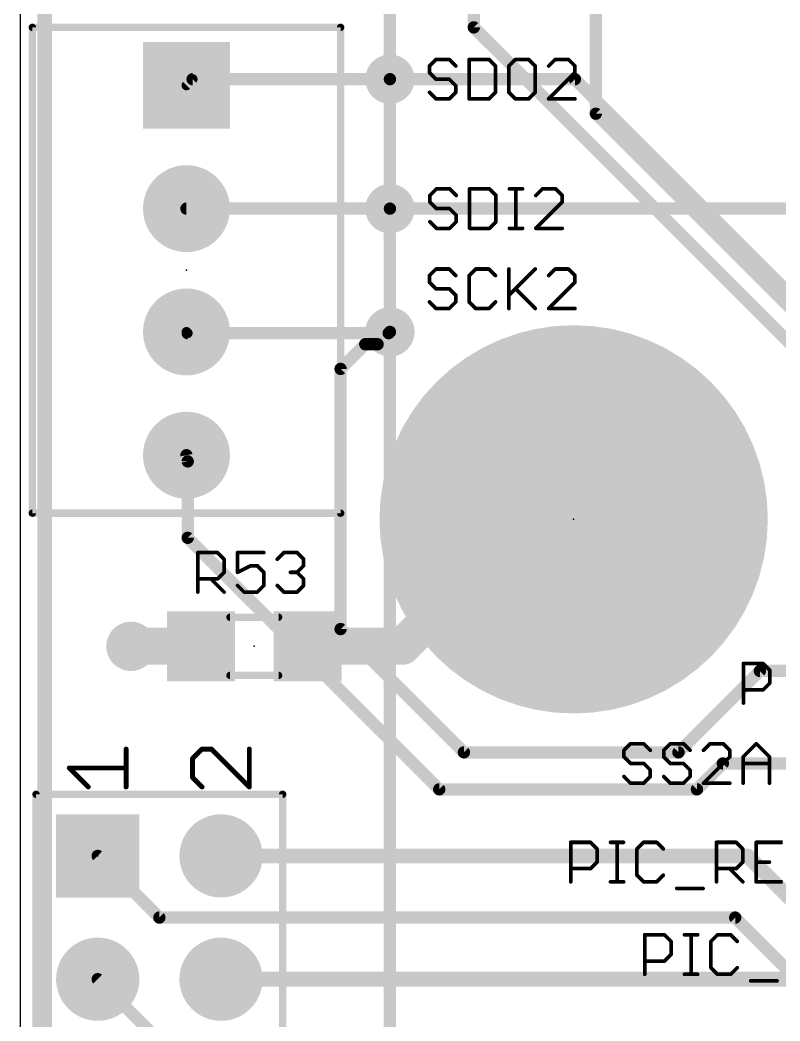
# Model space of a CAD drawing. Extents: x -18 to 144, y -21 to 125.
# Drawn here: x 0 to 15.65, y 71.53 to 92.15 of the extents above; entities that cross this region are included whole.
import ezdxf

# ---------------------------------------------------------------- set-up
doc = ezdxf.new("R2010")
doc.units = 0
for name, color, linetype in [('1', 251, 'CONTINUOUS'), ('15', 251, 'CONTINUOUS'), ('16', 175, 'CONTINUOUS'), ('17', 1, 'CONTINUOUS'), ('18', 82, 'CONTINUOUS'), ('2', 82, 'CONTINUOUS'), ('20', 7, 'CONTINUOUS'), ('21', 253, 'CONTINUOUS'), ('23', 7, 'CONTINUOUS'), ('25', 253, 'CONTINUOUS')]:
    doc.layers.add(name, color=color, linetype=linetype)

# ---------------------------------------------------------------- blocks, each defined once
blk = doc.blocks.new('SQUAREP')
blk.add_solid([(-0.5, -0.5), (0.5, -0.5), (-0.5, 0.5), (0.5, 0.5)])
blk = doc.blocks.new('ROUNDP')
at = {"const_width": 0.5}
blk.add_lwpolyline([(0, -0.25, 1), (0, 0.25, 1), (0, -0.25)], format="xyb", dxfattribs=at)
blk = doc.blocks.new('RECT')
blk.add_solid([(-0.5, -0.5), (0.5, -0.5), (-0.5, 0.5), (0.5, 0.5)])
blk = doc.blocks.new('ROUNDV')
at = {"const_width": 0.5}
blk.add_lwpolyline([(0, -0.25, 1), (0, 0.25, 1), (0, -0.25)], format="xyb", dxfattribs=at)

msp = doc.modelspace()

# ---------------------------------------------------------------- linework, layer by layer
at = {"layer": '1'}
for points, const_width in [([(9.3472, 91.9988), (9.3472, 95.758)], 0.254), ([(11.8618, 90.2208), (11.8618, 95.758)], 0.254), ([(9.3472, 91.9988), (17.28, 84.066)], 0.254), ([(17.5166, 84.566), (11.8618, 90.2208)], 0.254), ([(9.5504, 80.01), (11.4046, 81.8642)], 0.762), ([(7.874, 79.248), (8.636, 80.01)], 0.762), ([(8.636, 80.01), (9.5504, 80.01)], 0.762), ([(3.726, 79.248), (2.286, 79.248)], 0.762), ([(5.926, 79.248), (7.874, 79.248)], 0.762), ([(14.986, 74.93), (4.1402, 74.93)], 0.3048), ([(18.542, 71.374), (14.986, 74.93)], 0.3048), ([(16.51, 72.39), (4.1402, 72.39)], 0.3048)]:
    msp.add_lwpolyline(points, dxfattribs=dict(at, const_width=const_width))
for points, const_width in [([(9.3921, 92.0437, 1), (9.3023, 91.9539)], 0.127), ([(9.2837, 91.9988, 1), (9.4107, 91.9988)], 0.127), ([(11.9067, 90.2657, 1), (11.8169, 90.1759)], 0.127), ([(11.7983, 90.2208, 1), (11.9253, 90.2208)], 0.127), ([(11.5393, 81.7295, 1), (11.2699, 81.9989)], 0.381), ([(8.636, 80.2005, 1), (8.636, 79.8195)], 0.381), ([(8.7707, 79.8753, 1), (8.5013, 80.1447)], 0.381), ([(9.4157, 80.1447, 1), (9.6851, 79.8753)], 0.381), ([(9.5504, 79.8195, 1), (9.5504, 80.2005)], 0.381), ([(2.286, 79.4385, 1), (2.286, 79.0575)], 0.381), ([(3.726, 79.0575, 1), (3.726, 79.4385)], 0.381), ([(5.926, 79.4385, 1), (5.926, 79.0575)], 0.381), ([(7.874, 79.0575, 1), (7.874, 79.4385)], 0.381), ([(7.7393, 79.3827, 1), (8.0087, 79.1133)], 0.381), ([(4.1402, 75.0062, 1), (4.1402, 74.8538)], 0.1524), ([(15.0399, 74.9839, 1), (14.9321, 74.8761)], 0.1524), ([(14.986, 74.8538, 1), (14.986, 75.0062)], 0.1524), ([(4.1402, 72.4662, 1), (4.1402, 72.3138)], 0.1524)]:
    msp.add_lwpolyline(points, format="xyb", dxfattribs=dict(at, const_width=const_width))
at = {"layer": '15', "const_width": 0.254}
for points in [[(7.62, 94.488), (7.62, 17.272)], [(18.415, 88.265), (7.62, 88.265)]]:
    msp.add_lwpolyline(points, dxfattribs=at)
at = {"layer": '15', "const_width": 0.127}
msp.add_lwpolyline([(7.62, 88.3285, 1), (7.62, 88.2015)], format="xyb", dxfattribs=at)
at = {"layer": '16'}
for points, const_width in [([(3.556, 90.932), (3.429, 90.805)], 0.2032), ([(3.556, 90.932), (7.62, 90.932)], 0.254), ([(11.43, 90.932), (7.62, 90.932)], 0.254), ([(22.606, 79.756), (11.43, 90.932)], 0.254), ([(7.62, 88.265), (3.429, 88.265)], 0.254), ([(7.5946, 85.6996), (3.4544, 85.6996)], 0.254), ([(3.4544, 85.6996), (3.429, 85.725)], 0.2032), ([(7.366, 85.471), (7.62, 85.725)], 0.254), ([(7.5946, 85.6996), (7.62, 85.725)], 0.254), ([(6.604, 84.963), (7.112, 85.471)], 0.254), ([(7.112, 85.471), (7.366, 85.471)], 0.254), ([(6.604, 79.6036), (6.604, 84.963)], 0.254), ([(3.4544, 83.058), (3.429, 83.185)], 0.254), ([(3.4544, 83.058), (3.4544, 81.4832)], 0.254), ([(8.636, 76.3016), (3.4544, 81.4832)], 0.254), ([(9.144, 77.0636), (6.604, 79.6036)], 0.254), ([(13.5636, 77.0636), (15.24, 78.74)], 0.254), ([(15.24, 78.74), (19.05, 78.74)], 0.254), ([(9.144, 77.0636), (13.5636, 77.0636)], 0.254), ([(13.9446, 76.3016), (14.478, 76.835)], 0.254), ([(14.478, 76.835), (17.78, 76.835)], 0.254), ([(8.636, 76.3016), (13.9446, 76.3016)], 0.254), ([(2.8702, 73.66), (1.6002, 74.93)], 0.254), ([(2.8702, 73.66), (14.732, 73.66)], 0.254), ([(14.732, 73.66), (18.542, 69.85)], 0.254), ([(2.8702, 71.12), (1.6002, 72.39)], 0.254)]:
    msp.add_lwpolyline(points, dxfattribs=dict(at, const_width=const_width))
for points, const_width in [([(3.556, 90.9955, 1), (3.556, 90.8685)], 0.127), ([(3.5919, 90.8961, 1), (3.5201, 90.9679)], 0.1016), ([(7.62, 90.9955, 1), (7.62, 90.8685)], 0.127), ([(7.62, 90.8685, 1), (7.62, 90.9955)], 0.127), ([(11.4749, 90.9769, 1), (11.3851, 90.8871)], 0.127), ([(11.43, 90.8685, 1), (11.43, 90.9955)], 0.127), ([(3.3931, 90.8409, 1), (3.4649, 90.7691)], 0.1016), ([(3.429, 88.3285, 1), (3.429, 88.2015)], 0.127), ([(7.62, 88.2015, 1), (7.62, 88.3285)], 0.127), ([(3.4544, 85.7631, 1), (3.4544, 85.6361)], 0.127), ([(3.4649, 85.7609, 1), (3.3931, 85.6891)], 0.1016), ([(3.4185, 85.6637, 1), (3.4903, 85.7355)], 0.1016), ([(7.5497, 85.7445, 1), (7.6395, 85.6547)], 0.127), ([(7.6649, 85.6801, 1), (7.5751, 85.7699)], 0.127), ([(7.6649, 85.6801, 1), (7.5751, 85.7699)], 0.127), ([(7.5946, 85.6361, 1), (7.5946, 85.7631)], 0.127), ([(7.112, 85.5345, 1), (7.112, 85.4075)], 0.127), ([(7.1569, 85.4261, 1), (7.0671, 85.5159)], 0.127), ([(7.3211, 85.5159, 1), (7.4109, 85.4261)], 0.127), ([(7.366, 85.4075, 1), (7.366, 85.5345)], 0.127), ([(6.6675, 84.963, 1), (6.5405, 84.963)], 0.127), ([(6.5591, 85.0079, 1), (6.6489, 84.9181)], 0.127), ([(3.4913, 83.1975, 1), (3.3667, 83.1725)], 0.127), ([(3.5179, 83.058, 1), (3.3909, 83.058)], 0.127), ([(3.3921, 83.0455, 1), (3.5167, 83.0705)], 0.127), ([(3.4993, 81.5281, 1), (3.4095, 81.4383)], 0.127), ([(3.3909, 81.4832, 1), (3.5179, 81.4832)], 0.127), ([(6.6489, 79.6485, 1), (6.5591, 79.5587)], 0.127), ([(6.5405, 79.6036, 1), (6.6675, 79.6036)], 0.127), ([(15.24, 78.8035, 1), (15.24, 78.6765)], 0.127), ([(15.2849, 78.6951, 1), (15.1951, 78.7849)], 0.127), ([(9.144, 77.1271, 1), (9.144, 77.0001)], 0.127), ([(9.0991, 77.0187, 1), (9.1889, 77.1085)], 0.127), ([(13.5187, 77.1085, 1), (13.6085, 77.0187)], 0.127), ([(13.5636, 77.0001, 1), (13.5636, 77.1271)], 0.127), ([(14.478, 76.8985, 1), (14.478, 76.7715)], 0.127), ([(14.5229, 76.7901, 1), (14.4331, 76.8799)], 0.127), ([(8.636, 76.3651, 1), (8.636, 76.2381)], 0.127), ([(8.5911, 76.2567, 1), (8.6809, 76.3465)], 0.127), ([(13.8997, 76.3465, 1), (13.9895, 76.2567)], 0.127), ([(13.9446, 76.2381, 1), (13.9446, 76.3651)], 0.127), ([(1.6451, 74.9749, 1), (1.5553, 74.8851)], 0.127), ([(2.8702, 73.7235, 1), (2.8702, 73.5965)], 0.127), ([(2.8253, 73.6151, 1), (2.9151, 73.7049)], 0.127), ([(14.7769, 73.7049, 1), (14.6871, 73.6151)], 0.127), ([(14.732, 73.5965, 1), (14.732, 73.7235)], 0.127), ([(1.6451, 72.4349, 1), (1.5553, 72.3451)], 0.127)]:
    msp.add_lwpolyline(points, format="xyb", dxfattribs=dict(at, const_width=const_width))
at = {"layer": '2', "const_width": 0.3048}
msp.add_lwpolyline([(0.508, 0.508), (0.508, 104.902)], dxfattribs=at)
at = {"layer": '20'}
msp.add_line((0, 105.41), (0, 0), dxfattribs=at)
at = {"layer": '21'}
for points, const_width in [([(0.254, 91.9988), (0.254, 81.9912)], 0.1524), ([(6.604, 91.9988), (0.254, 91.9988)], 0.1524), ([(6.604, 81.9912), (6.604, 91.9988)], 0.1524), ([(0.254, 81.9912), (6.604, 81.9912)], 0.1524), ([(5.326, 79.848), (4.326, 79.848)], 0.1524), ([(14.9009, 78.0796), (14.9009, 78.8931)], 0.0762), ([(14.9009, 78.8931), (15.3077, 78.8931)], 0.0762), ([(15.3077, 78.8931), (15.4432, 78.7575)], 0.0762), ([(15.4432, 78.7575), (15.4432, 78.4863)], 0.0762), ([(4.326, 78.648), (5.326, 78.648)], 0.1524), ([(15.3077, 78.3508), (14.9009, 78.3508)], 0.0762), ([(15.4432, 78.4863), (15.3077, 78.3508)], 0.0762), ([(2.1844, 76.3514), (2.1844, 77.131)], 0.1016), ([(3.7499, 77.131), (3.555, 76.9361)], 0.1016), ([(3.9448, 77.131), (3.7499, 77.131)], 0.1016), ([(4.7244, 76.3514), (3.9448, 77.131)], 0.1016), ([(4.7244, 77.131), (4.7244, 76.3514)], 0.1016), ([(3.555, 76.9361), (3.555, 76.5463)], 0.1016), ([(1.4048, 76.3514), (1.015, 76.7412)], 0.1016), ([(1.015, 76.7412), (2.1844, 76.7412)], 0.1016), ([(3.555, 76.5463), (3.7499, 76.3514)], 0.1016), ([(5.4102, 76.2), (0.3302, 76.2)], 0.1524), ([(0.3302, 76.2), (0.3302, 60.96)], 0.1524), ([(5.4102, 60.96), (5.4102, 76.2)], 0.1524), ([(11.3449, 74.3966), (11.3449, 75.2101)], 0.0762), ([(11.3449, 75.2101), (11.7516, 75.2101)], 0.0762), ([(11.7516, 75.2101), (11.8872, 75.0745)], 0.0762), ([(11.8872, 75.0745), (11.8872, 74.8033)], 0.0762), ([(12.1635, 75.2101), (12.4346, 75.2101)], 0.0762), ([(12.2991, 74.3966), (12.2991, 75.2101)], 0.0762), ([(12.8448, 75.2101), (12.7092, 75.0745)], 0.0762), ([(12.7092, 75.0745), (12.7092, 74.5322)], 0.0762), ([(13.1159, 75.2101), (12.8448, 75.2101)], 0.0762), ([(13.2515, 75.0745), (13.1159, 75.2101)], 0.0762), ([(14.3464, 74.3966), (14.3464, 75.2101)], 0.0762), ([(14.3464, 75.2101), (14.7531, 75.2101)], 0.0762), ([(14.7531, 75.2101), (14.8887, 75.0745)], 0.0762), ([(14.8887, 75.0745), (14.8887, 74.8033)], 0.0762), ([(15.7073, 75.2101), (15.1649, 75.2101)], 0.0762), ([(15.1649, 75.2101), (15.1649, 74.3966)], 0.0762), ([(11.7516, 74.6678), (11.3449, 74.6678)], 0.0762), ([(11.8872, 74.8033), (11.7516, 74.6678)], 0.0762), ([(14.7531, 74.6678), (14.3464, 74.6678)], 0.0762), ([(14.6175, 74.6678), (14.8887, 74.3966)], 0.0762), ([(14.8887, 74.8033), (14.7531, 74.6678)], 0.0762), ([(15.1649, 74.8033), (15.4361, 74.8033)], 0.0762), ([(12.7092, 74.5322), (12.8448, 74.3966)], 0.0762), ([(13.1159, 74.3966), (13.2515, 74.5322)], 0.0762), ([(12.1635, 74.3966), (12.4346, 74.3966)], 0.0762), ([(12.8448, 74.3966), (13.1159, 74.3966)], 0.0762), ([(13.5278, 74.261), (14.0701, 74.261)], 0.0762), ([(15.1649, 74.3966), (15.7073, 74.3966)], 0.0762), ([(12.8689, 72.4916), (12.8689, 73.3051)], 0.0762), ([(12.8689, 73.3051), (13.2757, 73.3051)], 0.0762), ([(13.2757, 73.3051), (13.4112, 73.1695)], 0.0762), ([(13.4112, 73.1695), (13.4112, 72.8983)], 0.0762), ([(13.6875, 73.3051), (13.9586, 73.3051)], 0.0762), ([(13.8231, 72.4916), (13.8231, 73.3051)], 0.0762), ([(14.3688, 73.3051), (14.2332, 73.1695)], 0.0762), ([(14.2332, 73.1695), (14.2332, 72.6272)], 0.0762), ([(14.6399, 73.3051), (14.3688, 73.3051)], 0.0762), ([(14.7755, 73.1695), (14.6399, 73.3051)], 0.0762), ([(13.2757, 72.7628), (12.8689, 72.7628)], 0.0762), ([(13.4112, 72.8983), (13.2757, 72.7628)], 0.0762), ([(14.2332, 72.6272), (14.3688, 72.4916)], 0.0762), ([(14.6399, 72.4916), (14.7755, 72.6272)], 0.0762), ([(13.6875, 72.4916), (13.9586, 72.4916)], 0.0762), ([(14.3688, 72.4916), (14.6399, 72.4916)], 0.0762), ([(15.0518, 72.356), (15.5941, 72.356)], 0.0762)]:
    msp.add_lwpolyline(points, dxfattribs=dict(at, const_width=const_width))
for points, const_width in [([(0.2921, 91.9988, 1), (0.2159, 91.9988)], 0.0762), ([(0.254, 92.0369, 1), (0.254, 91.9607)], 0.0762), ([(6.6421, 91.9988, 1), (6.5659, 91.9988)], 0.0762), ([(6.604, 91.9607, 1), (6.604, 92.0369)], 0.0762), ([(0.254, 82.0293, 1), (0.254, 81.9531)], 0.0762), ([(0.2159, 81.9912, 1), (0.2921, 81.9912)], 0.0762), ([(6.5659, 81.9912, 1), (6.6421, 81.9912)], 0.0762), ([(6.604, 81.9531, 1), (6.604, 82.0293)], 0.0762), ([(4.326, 79.8861, 1), (4.326, 79.8099)], 0.0762), ([(5.326, 79.8099, 1), (5.326, 79.8861)], 0.0762), ([(14.92, 78.8931, 1), (14.8819, 78.8931)], 0.0381), ([(14.9009, 78.9121, 1), (14.9009, 78.874)], 0.0381), ([(15.3211, 78.9066, 1), (15.2942, 78.8796)], 0.0381), ([(15.3077, 78.874, 1), (15.3077, 78.9121)], 0.0381), ([(15.4623, 78.7575, 1), (15.4242, 78.7575)], 0.0381), ([(15.4298, 78.744, 1), (15.4567, 78.771)], 0.0381), ([(4.326, 78.6861, 1), (4.326, 78.6099)], 0.0762), ([(5.326, 78.6099, 1), (5.326, 78.6861)], 0.0762), ([(14.9009, 78.3698, 1), (14.9009, 78.3317)], 0.0381), ([(15.2942, 78.3642, 1), (15.3211, 78.3373)], 0.0381), ([(15.3077, 78.3317, 1), (15.3077, 78.3698)], 0.0381), ([(15.4242, 78.4863, 1), (15.4623, 78.4863)], 0.0381), ([(15.4567, 78.4729, 1), (15.4298, 78.4998)], 0.0381), ([(14.8819, 78.0796, 1), (14.92, 78.0796)], 0.0381), ([(2.2098, 77.131, 1), (2.159, 77.131)], 0.0508), ([(3.7499, 77.1564, 1), (3.7499, 77.1056)], 0.0508), ([(3.7679, 77.113, 1), (3.7319, 77.149)], 0.0508), ([(3.9628, 77.149, 1), (3.9268, 77.113)], 0.0508), ([(3.9448, 77.1056, 1), (3.9448, 77.1564)], 0.0508), ([(4.7498, 77.131, 1), (4.699, 77.131)], 0.0508), ([(3.537, 76.9541, 1), (3.573, 76.9181)], 0.0508), ([(3.5804, 76.9361, 1), (3.5296, 76.9361)], 0.0508), ([(1.033, 76.7592, 1), (0.997, 76.7232)], 0.0508), ([(1.015, 76.7666, 1), (1.015, 76.7158)], 0.0508), ([(2.1844, 76.7158, 1), (2.1844, 76.7666)], 0.0508), ([(3.573, 76.5643, 1), (3.537, 76.5283)], 0.0508), ([(3.5296, 76.5463, 1), (3.5804, 76.5463)], 0.0508), ([(1.3868, 76.3334, 1), (1.4228, 76.3694)], 0.0508), ([(2.159, 76.3514, 1), (2.2098, 76.3514)], 0.0508), ([(3.7319, 76.3334, 1), (3.7679, 76.3694)], 0.0508), ([(4.699, 76.3514, 1), (4.7498, 76.3514)], 0.0508), ([(4.7064, 76.3334, 1), (4.7424, 76.3694)], 0.0508), ([(0.3302, 76.2381, 1), (0.3302, 76.1619)], 0.0762), ([(0.3683, 76.2, 1), (0.2921, 76.2)], 0.0762), ([(5.4483, 76.2, 1), (5.3721, 76.2)], 0.0762), ([(5.4102, 76.1619, 1), (5.4102, 76.2381)], 0.0762), ([(11.3449, 75.2291, 1), (11.3449, 75.191)], 0.0381), ([(11.364, 75.2101, 1), (11.3259, 75.2101)], 0.0381), ([(11.7651, 75.2236, 1), (11.7382, 75.1966)], 0.0381), ([(11.7516, 75.191, 1), (11.7516, 75.2291)], 0.0381), ([(11.9063, 75.0745, 1), (11.8682, 75.0745)], 0.0381), ([(11.8738, 75.061, 1), (11.9007, 75.088)], 0.0381), ([(12.1635, 75.2291, 1), (12.1635, 75.191)], 0.0381), ([(12.3181, 75.2101, 1), (12.28, 75.2101)], 0.0381), ([(12.4346, 75.191, 1), (12.4346, 75.2291)], 0.0381), ([(12.6957, 75.088, 1), (12.7227, 75.061)], 0.0381), ([(12.7283, 75.0745, 1), (12.6902, 75.0745)], 0.0381), ([(12.8448, 75.2291, 1), (12.8448, 75.191)], 0.0381), ([(12.8583, 75.1966, 1), (12.8313, 75.2236)], 0.0381), ([(13.1294, 75.2236, 1), (13.1025, 75.1966)], 0.0381), ([(13.1159, 75.191, 1), (13.1159, 75.2291)], 0.0381), ([(13.2381, 75.061, 1), (13.265, 75.088)], 0.0381), ([(14.3654, 75.2101, 1), (14.3273, 75.2101)], 0.0381), ([(14.3464, 75.2291, 1), (14.3464, 75.191)], 0.0381), ([(14.7666, 75.2236, 1), (14.7396, 75.1966)], 0.0381), ([(14.7531, 75.191, 1), (14.7531, 75.2291)], 0.0381), ([(14.9077, 75.0745, 1), (14.8696, 75.0745)], 0.0381), ([(14.8752, 75.061, 1), (14.9022, 75.088)], 0.0381), ([(15.184, 75.2101, 1), (15.1459, 75.2101)], 0.0381), ([(15.1649, 75.2291, 1), (15.1649, 75.191)], 0.0381), ([(11.3449, 74.6868, 1), (11.3449, 74.6487)], 0.0381), ([(11.7382, 74.6812, 1), (11.7651, 74.6543)], 0.0381), ([(11.7516, 74.6487, 1), (11.7516, 74.6868)], 0.0381), ([(11.8682, 74.8033, 1), (11.9063, 74.8033)], 0.0381), ([(11.9007, 74.7899, 1), (11.8738, 74.8168)], 0.0381), ([(14.3464, 74.6868, 1), (14.3464, 74.6487)], 0.0381), ([(14.631, 74.6812, 1), (14.604, 74.6543)], 0.0381), ([(14.7396, 74.6812, 1), (14.7666, 74.6543)], 0.0381), ([(14.7531, 74.6487, 1), (14.7531, 74.6868)], 0.0381), ([(14.8696, 74.8033, 1), (14.9077, 74.8033)], 0.0381), ([(14.9022, 74.7899, 1), (14.8752, 74.8168)], 0.0381), ([(15.1649, 74.8224, 1), (15.1649, 74.7843)], 0.0381), ([(15.4361, 74.7843, 1), (15.4361, 74.8224)], 0.0381), ([(12.7227, 74.5457, 1), (12.6957, 74.5187)], 0.0381), ([(12.6902, 74.5322, 1), (12.7283, 74.5322)], 0.0381), ([(13.265, 74.5187, 1), (13.2381, 74.5457)], 0.0381), ([(11.3259, 74.3966, 1), (11.364, 74.3966)], 0.0381), ([(12.1635, 74.4156, 1), (12.1635, 74.3776)], 0.0381), ([(12.28, 74.3966, 1), (12.3181, 74.3966)], 0.0381), ([(12.4346, 74.3776, 1), (12.4346, 74.4156)], 0.0381), ([(12.8448, 74.4156, 1), (12.8448, 74.3776)], 0.0381), ([(12.8313, 74.3831, 1), (12.8583, 74.4101)], 0.0381), ([(13.1025, 74.4101, 1), (13.1294, 74.3831)], 0.0381), ([(13.1159, 74.3776, 1), (13.1159, 74.4156)], 0.0381), ([(13.5278, 74.2801, 1), (13.5278, 74.242)], 0.0381), ([(14.0701, 74.242, 1), (14.0701, 74.2801)], 0.0381), ([(14.3273, 74.3966, 1), (14.3654, 74.3966)], 0.0381), ([(14.8752, 74.3831, 1), (14.9022, 74.4101)], 0.0381), ([(15.1459, 74.3966, 1), (15.184, 74.3966)], 0.0381), ([(15.1649, 74.4156, 1), (15.1649, 74.3776)], 0.0381), ([(12.888, 73.3051, 1), (12.8499, 73.3051)], 0.0381), ([(12.8689, 73.3241, 1), (12.8689, 73.286)], 0.0381), ([(13.2891, 73.3186, 1), (13.2622, 73.2916)], 0.0381), ([(13.2757, 73.286, 1), (13.2757, 73.3241)], 0.0381), ([(13.4303, 73.1695, 1), (13.3922, 73.1695)], 0.0381), ([(13.6875, 73.3241, 1), (13.6875, 73.286)], 0.0381), ([(13.8421, 73.3051, 1), (13.804, 73.3051)], 0.0381), ([(13.9586, 73.286, 1), (13.9586, 73.3241)], 0.0381), ([(14.2523, 73.1695, 1), (14.2142, 73.1695)], 0.0381), ([(14.3688, 73.3241, 1), (14.3688, 73.286)], 0.0381), ([(14.3823, 73.2916, 1), (14.3553, 73.3186)], 0.0381), ([(14.6534, 73.3186, 1), (14.6265, 73.2916)], 0.0381), ([(14.6399, 73.286, 1), (14.6399, 73.3241)], 0.0381), ([(13.3978, 73.156, 1), (13.4247, 73.183)], 0.0381), ([(14.2197, 73.183, 1), (14.2467, 73.156)], 0.0381), ([(14.7621, 73.156, 1), (14.789, 73.183)], 0.0381), ([(12.8689, 72.7818, 1), (12.8689, 72.7437)], 0.0381), ([(13.2622, 72.7762, 1), (13.2891, 72.7493)], 0.0381), ([(13.2757, 72.7437, 1), (13.2757, 72.7818)], 0.0381), ([(13.3922, 72.8983, 1), (13.4303, 72.8983)], 0.0381), ([(13.4247, 72.8849, 1), (13.3978, 72.9118)], 0.0381), ([(14.2467, 72.6407, 1), (14.2197, 72.6137)], 0.0381), ([(14.2142, 72.6272, 1), (14.2523, 72.6272)], 0.0381), ([(14.789, 72.6137, 1), (14.7621, 72.6407)], 0.0381), ([(12.8499, 72.4916, 1), (12.888, 72.4916)], 0.0381), ([(13.6875, 72.5106, 1), (13.6875, 72.4726)], 0.0381), ([(13.804, 72.4916, 1), (13.8421, 72.4916)], 0.0381), ([(13.9586, 72.4726, 1), (13.9586, 72.5106)], 0.0381), ([(14.3688, 72.5106, 1), (14.3688, 72.4726)], 0.0381), ([(14.3553, 72.4781, 1), (14.3823, 72.5051)], 0.0381), ([(14.6265, 72.5051, 1), (14.6534, 72.4781)], 0.0381), ([(14.6399, 72.4726, 1), (14.6399, 72.5106)], 0.0381), ([(15.0518, 72.3751, 1), (15.0518, 72.337)], 0.0381), ([(15.5941, 72.337, 1), (15.5941, 72.3751)], 0.0381)]:
    msp.add_lwpolyline(points, format="xyb", dxfattribs=dict(at, const_width=const_width))
at = {"layer": '23'}
for p in [(7.62, 90.932), (7.62, 88.265), (3.429, 86.995), (7.62, 85.725), (11.4046, 81.8642), (4.826, 79.248), (1.6002, 74.93)]:
    msp.add_point(p, dxfattribs=at)
at = {"layer": '25', "const_width": 0.0762}
for points in [[(8.5695, 91.3391), (8.4339, 91.2035)], [(8.8407, 91.3391), (8.5695, 91.3391)], [(8.9763, 91.2035), (8.8407, 91.3391)], [(9.2525, 91.3391), (9.2525, 90.5256)], [(9.6593, 91.3391), (9.2525, 91.3391)], [(9.7949, 91.2035), (9.6593, 91.3391)], [(10.2067, 91.3391), (10.0711, 91.2035)], [(10.4778, 91.3391), (10.2067, 91.3391)], [(10.6134, 91.2035), (10.4778, 91.3391)], [(11.0253, 91.3391), (10.8897, 91.2035)], [(11.2964, 91.3391), (11.0253, 91.3391)], [(11.432, 91.2035), (11.2964, 91.3391)], [(8.4339, 91.2035), (8.4339, 91.0679)], [(9.7949, 90.6612), (9.7949, 91.2035)], [(10.0711, 91.2035), (10.0711, 90.6612)], [(10.6134, 90.6612), (10.6134, 91.2035)], [(11.432, 91.0679), (11.432, 91.2035)], [(8.4339, 91.0679), (8.5695, 90.9323)], [(8.5695, 90.9323), (8.8407, 90.9323)], [(8.8407, 90.9323), (8.9763, 90.7968)], [(10.8897, 90.5256), (11.432, 91.0679)], [(8.9763, 90.7968), (8.9763, 90.6612)], [(8.5695, 90.5256), (8.4339, 90.6612)], [(8.8407, 90.5256), (8.5695, 90.5256)], [(8.9763, 90.6612), (8.8407, 90.5256)], [(9.2525, 90.5256), (9.6593, 90.5256)], [(9.6593, 90.5256), (9.7949, 90.6612)], [(10.0711, 90.6612), (10.2067, 90.5256)], [(10.2067, 90.5256), (10.4778, 90.5256)], [(10.4778, 90.5256), (10.6134, 90.6612)], [(11.432, 90.5256), (10.8897, 90.5256)], [(8.579, 88.6721), (8.4434, 88.5365)], [(8.8501, 88.6721), (8.579, 88.6721)], [(8.9857, 88.5365), (8.8501, 88.6721)], [(9.262, 88.6721), (9.262, 87.8586)], [(9.6687, 88.6721), (9.262, 88.6721)], [(9.8043, 88.5365), (9.6687, 88.6721)], [(10.0805, 88.6721), (10.3517, 88.6721)], [(10.2161, 87.8586), (10.2161, 88.6721)], [(10.7618, 88.6721), (10.6262, 88.5365)], [(11.033, 88.6721), (10.7618, 88.6721)], [(11.1686, 88.5365), (11.033, 88.6721)], [(8.4434, 88.5365), (8.4434, 88.4009)], [(9.8043, 87.9942), (9.8043, 88.5365)], [(11.1686, 88.4009), (11.1686, 88.5365)], [(8.4434, 88.4009), (8.579, 88.2653)], [(8.579, 88.2653), (8.8501, 88.2653)], [(8.8501, 88.2653), (8.9857, 88.1298)], [(10.6262, 87.8586), (11.1686, 88.4009)], [(8.9857, 88.1298), (8.9857, 87.9942)], [(8.579, 87.8586), (8.4434, 87.9942)], [(8.8501, 87.8586), (8.579, 87.8586)], [(8.9857, 87.9942), (8.8501, 87.8586)], [(9.262, 87.8586), (9.6687, 87.8586)], [(9.6687, 87.8586), (9.8043, 87.9942)], [(10.0805, 87.8586), (10.3517, 87.8586)], [(11.1686, 87.8586), (10.6262, 87.8586)], [(8.5695, 87.0211), (8.4339, 86.8855)], [(8.8407, 87.0211), (8.5695, 87.0211)], [(8.9763, 86.8855), (8.8407, 87.0211)], [(9.3881, 87.0211), (9.2525, 86.8855)], [(9.6593, 87.0211), (9.3881, 87.0211)], [(9.7949, 86.8855), (9.6593, 87.0211)], [(10.0711, 87.0211), (10.0711, 86.2076)], [(10.0711, 86.4788), (10.6134, 87.0211)], [(11.0253, 87.0211), (10.8897, 86.8855)], [(11.2964, 87.0211), (11.0253, 87.0211)], [(11.432, 86.8855), (11.2964, 87.0211)], [(8.4339, 86.8855), (8.4339, 86.7499)], [(9.2525, 86.8855), (9.2525, 86.3432)], [(11.432, 86.7499), (11.432, 86.8855)], [(8.4339, 86.7499), (8.5695, 86.6143)], [(8.5695, 86.6143), (8.8407, 86.6143)], [(8.8407, 86.6143), (8.9763, 86.4788)], [(10.2067, 86.6143), (10.6134, 86.2076)], [(10.8897, 86.2076), (11.432, 86.7499)], [(8.9763, 86.4788), (8.9763, 86.3432)], [(8.5695, 86.2076), (8.4339, 86.3432)], [(8.8407, 86.2076), (8.5695, 86.2076)], [(8.9763, 86.3432), (8.8407, 86.2076)], [(9.2525, 86.3432), (9.3881, 86.2076)], [(9.3881, 86.2076), (9.6593, 86.2076)], [(9.6593, 86.2076), (9.7949, 86.3432)], [(11.432, 86.2076), (10.8897, 86.2076)], [(3.6616, 80.3656), (3.6616, 81.1791)], [(3.6616, 81.1791), (4.0684, 81.1791)], [(4.0684, 81.1791), (4.204, 81.0435)], [(4.204, 81.0435), (4.204, 80.7723)], [(5.0225, 81.1791), (4.4802, 81.1791)], [(4.4802, 81.1791), (4.4802, 80.7723)], [(5.2988, 81.0435), (5.4344, 81.1791)], [(5.4344, 81.1791), (5.7055, 81.1791)], [(5.7055, 81.1791), (5.8411, 81.0435)], [(5.8411, 81.0435), (5.8411, 80.9079)], [(4.4802, 80.7723), (4.7514, 80.9079)], [(4.7514, 80.9079), (4.887, 80.9079)], [(4.887, 80.9079), (5.0225, 80.7723)], [(5.8411, 80.9079), (5.7055, 80.7723)], [(4.0684, 80.6368), (3.6616, 80.6368)], [(3.9328, 80.6368), (4.204, 80.3656)], [(4.204, 80.7723), (4.0684, 80.6368)], [(5.0225, 80.7723), (5.0225, 80.5012)], [(5.7055, 80.7723), (5.57, 80.7723)], [(5.7055, 80.7723), (5.8411, 80.6368)], [(5.8411, 80.6368), (5.8411, 80.5012)], [(4.6158, 80.3656), (4.4802, 80.5012)], [(5.0225, 80.5012), (4.887, 80.3656)], [(5.4344, 80.3656), (5.2988, 80.5012)], [(5.8411, 80.5012), (5.7055, 80.3656)], [(4.887, 80.3656), (4.6158, 80.3656)], [(5.7055, 80.3656), (5.4344, 80.3656)], [(12.5769, 77.2421), (12.4414, 77.1065)], [(12.4414, 77.1065), (12.4414, 76.9709)], [(12.8481, 77.2421), (12.5769, 77.2421)], [(12.9837, 77.1065), (12.8481, 77.2421)], [(13.3955, 77.2421), (13.2599, 77.1065)], [(13.2599, 77.1065), (13.2599, 76.9709)], [(13.6667, 77.2421), (13.3955, 77.2421)], [(13.8023, 77.1065), (13.6667, 77.2421)], [(14.2141, 77.2421), (14.0785, 77.1065)], [(14.4853, 77.2421), (14.2141, 77.2421)], [(14.6208, 77.1065), (14.4853, 77.2421)], [(14.6208, 76.9709), (14.6208, 77.1065)], [(14.8971, 76.9709), (15.1683, 77.2421)], [(15.1683, 77.2421), (15.4394, 76.9709)], [(12.4414, 76.9709), (12.5769, 76.8353)], [(13.2599, 76.9709), (13.3955, 76.8353)], [(14.0785, 76.4286), (14.6208, 76.9709)], [(14.8971, 76.4286), (14.8971, 76.9709)], [(15.4394, 76.9709), (15.4394, 76.4286)], [(12.5769, 76.8353), (12.8481, 76.8353)], [(12.8481, 76.8353), (12.9837, 76.6998)], [(12.9837, 76.6998), (12.9837, 76.5642)], [(13.3955, 76.8353), (13.6667, 76.8353)], [(13.6667, 76.8353), (13.8023, 76.6998)], [(13.8023, 76.6998), (13.8023, 76.5642)], [(14.8971, 76.8353), (15.4394, 76.8353)], [(12.5769, 76.4286), (12.4414, 76.5642)], [(12.9837, 76.5642), (12.8481, 76.4286)], [(13.3955, 76.4286), (13.2599, 76.5642)], [(13.8023, 76.5642), (13.6667, 76.4286)], [(12.8481, 76.4286), (12.5769, 76.4286)], [(13.6667, 76.4286), (13.3955, 76.4286)], [(14.6208, 76.4286), (14.0785, 76.4286)]]:
    msp.add_lwpolyline(points, dxfattribs=at)
at = {"layer": '25', "const_width": 0.0381}
for points in [[(8.5695, 91.3581, 1), (8.5695, 91.32)], [(8.583, 91.3256, 1), (8.5561, 91.3526)], [(8.8542, 91.3526, 1), (8.8272, 91.3256)], [(8.8407, 91.32, 1), (8.8407, 91.3581)], [(9.2716, 91.3391, 1), (9.2335, 91.3391)], [(9.2525, 91.3581, 1), (9.2525, 91.32)], [(9.6727, 91.3526, 1), (9.6458, 91.3256)], [(9.6593, 91.32, 1), (9.6593, 91.3581)], [(10.2067, 91.3581, 1), (10.2067, 91.32)], [(10.2202, 91.3256, 1), (10.1932, 91.3526)], [(10.4913, 91.3526, 1), (10.4644, 91.3256)], [(10.4778, 91.32, 1), (10.4778, 91.3581)], [(11.0253, 91.3581, 1), (11.0253, 91.32)], [(11.0387, 91.3256, 1), (11.0118, 91.3526)], [(11.3099, 91.3526, 1), (11.283, 91.3256)], [(11.2964, 91.32, 1), (11.2964, 91.3581)], [(8.453, 91.2035, 1), (8.4149, 91.2035)], [(8.4205, 91.217, 1), (8.4474, 91.19)], [(8.9628, 91.19, 1), (8.9897, 91.217)], [(9.8139, 91.2035, 1), (9.7758, 91.2035)], [(9.7814, 91.19, 1), (9.8083, 91.217)], [(10.0902, 91.2035, 1), (10.0521, 91.2035)], [(10.0576, 91.217, 1), (10.0846, 91.19)], [(10.6325, 91.2035, 1), (10.5944, 91.2035)], [(10.6, 91.19, 1), (10.6269, 91.217)], [(10.8762, 91.217, 1), (10.9031, 91.19)], [(11.4511, 91.2035, 1), (11.413, 91.2035)], [(11.4185, 91.19, 1), (11.4455, 91.217)], [(8.4149, 91.0679, 1), (8.453, 91.0679)], [(8.4474, 91.0814, 1), (8.4205, 91.0545)], [(8.5695, 90.9514, 1), (8.5695, 90.9133)], [(8.5561, 90.9189, 1), (8.583, 90.9458)], [(8.8542, 90.9458, 1), (8.8272, 90.9189)], [(8.8407, 90.9133, 1), (8.8407, 90.9514)], [(11.413, 91.0679, 1), (11.4511, 91.0679)], [(11.4455, 91.0545, 1), (11.4185, 91.0814)], [(8.9953, 90.7968, 1), (8.9572, 90.7968)], [(8.9628, 90.7833, 1), (8.9897, 90.8102)], [(8.4474, 90.6747, 1), (8.4205, 90.6477)], [(8.5695, 90.5447, 1), (8.5695, 90.5066)], [(8.5561, 90.5121, 1), (8.583, 90.5391)], [(8.8272, 90.5391, 1), (8.8542, 90.5121)], [(8.8407, 90.5066, 1), (8.8407, 90.5447)], [(8.9572, 90.6612, 1), (8.9953, 90.6612)], [(8.9897, 90.6477, 1), (8.9628, 90.6747)], [(9.2525, 90.5447, 1), (9.2525, 90.5066)], [(9.2335, 90.5256, 1), (9.2716, 90.5256)], [(9.6458, 90.5391, 1), (9.6727, 90.5121)], [(9.6593, 90.5066, 1), (9.6593, 90.5447)], [(9.7758, 90.6612, 1), (9.8139, 90.6612)], [(9.8083, 90.6477, 1), (9.7814, 90.6747)], [(10.0846, 90.6747, 1), (10.0576, 90.6477)], [(10.0521, 90.6612, 1), (10.0902, 90.6612)], [(10.2067, 90.5447, 1), (10.2067, 90.5066)], [(10.1932, 90.5121, 1), (10.2202, 90.5391)], [(10.4644, 90.5391, 1), (10.4913, 90.5121)], [(10.4778, 90.5066, 1), (10.4778, 90.5447)], [(10.5944, 90.6612, 1), (10.6325, 90.6612)], [(10.6269, 90.6477, 1), (10.6, 90.6747)], [(10.8762, 90.5391, 1), (10.9031, 90.5121)], [(10.8897, 90.5447, 1), (10.8897, 90.5066)], [(11.432, 90.5066, 1), (11.432, 90.5447)], [(8.579, 88.6911, 1), (8.579, 88.653)], [(8.5924, 88.6586, 1), (8.5655, 88.6856)], [(8.8636, 88.6856, 1), (8.8366, 88.6586)], [(8.8501, 88.653, 1), (8.8501, 88.6911)], [(9.281, 88.6721, 1), (9.2429, 88.6721)], [(9.262, 88.6911, 1), (9.262, 88.653)], [(9.6822, 88.6856, 1), (9.6552, 88.6586)], [(9.6687, 88.653, 1), (9.6687, 88.6911)], [(10.0805, 88.6911, 1), (10.0805, 88.653)], [(10.2352, 88.6721, 1), (10.1971, 88.6721)], [(10.3517, 88.653, 1), (10.3517, 88.6911)], [(10.7618, 88.6911, 1), (10.7618, 88.653)], [(10.7753, 88.6586, 1), (10.7484, 88.6856)], [(11.0465, 88.6856, 1), (11.0195, 88.6586)], [(11.033, 88.653, 1), (11.033, 88.6911)], [(8.4299, 88.55, 1), (8.4568, 88.523)], [(8.4624, 88.5365, 1), (8.4243, 88.5365)], [(8.9722, 88.523, 1), (8.9992, 88.55)], [(9.8233, 88.5365, 1), (9.7852, 88.5365)], [(9.7908, 88.523, 1), (9.8177, 88.55)], [(10.6128, 88.55, 1), (10.6397, 88.523)], [(11.1876, 88.5365, 1), (11.1495, 88.5365)], [(11.1551, 88.523, 1), (11.182, 88.55)], [(8.4568, 88.4144, 1), (8.4299, 88.3875)], [(8.4243, 88.4009, 1), (8.4624, 88.4009)], [(8.579, 88.2844, 1), (8.579, 88.2463)], [(8.5655, 88.2519, 1), (8.5924, 88.2788)], [(8.8636, 88.2788, 1), (8.8366, 88.2519)], [(8.8501, 88.2463, 1), (8.8501, 88.2844)], [(11.1495, 88.4009, 1), (11.1876, 88.4009)], [(11.182, 88.3875, 1), (11.1551, 88.4144)], [(9.0047, 88.1298, 1), (8.9666, 88.1298)], [(8.9722, 88.1163, 1), (8.9992, 88.1432)], [(8.4568, 88.0077, 1), (8.4299, 87.9807)], [(8.579, 87.8777, 1), (8.579, 87.8396)], [(8.5655, 87.8451, 1), (8.5924, 87.8721)], [(8.8366, 87.8721, 1), (8.8636, 87.8451)], [(8.8501, 87.8396, 1), (8.8501, 87.8777)], [(8.9666, 87.9942, 1), (9.0047, 87.9942)], [(8.9992, 87.9807, 1), (8.9722, 88.0077)], [(9.262, 87.8777, 1), (9.262, 87.8396)], [(9.2429, 87.8586, 1), (9.281, 87.8586)], [(9.6552, 87.8721, 1), (9.6822, 87.8451)], [(9.6687, 87.8396, 1), (9.6687, 87.8777)], [(9.7852, 87.9942, 1), (9.8233, 87.9942)], [(9.8177, 87.9807, 1), (9.7908, 88.0077)], [(10.0805, 87.8777, 1), (10.0805, 87.8396)], [(10.1971, 87.8586, 1), (10.2352, 87.8586)], [(10.3517, 87.8396, 1), (10.3517, 87.8777)], [(10.6262, 87.8777, 1), (10.6262, 87.8396)], [(10.6128, 87.8721, 1), (10.6397, 87.8451)], [(11.1686, 87.8396, 1), (11.1686, 87.8777)], [(8.5695, 87.0401, 1), (8.5695, 87.002)], [(8.583, 87.0076, 1), (8.5561, 87.0346)], [(8.8542, 87.0346, 1), (8.8272, 87.0076)], [(8.8407, 87.002, 1), (8.8407, 87.0401)], [(9.3881, 87.0401, 1), (9.3881, 87.002)], [(9.4016, 87.0076, 1), (9.3746, 87.0346)], [(9.6727, 87.0346, 1), (9.6458, 87.0076)], [(9.6593, 87.002, 1), (9.6593, 87.0401)], [(10.0902, 87.0211, 1), (10.0521, 87.0211)], [(10.6269, 87.0076, 1), (10.6, 87.0346)], [(11.0253, 87.0401, 1), (11.0253, 87.002)], [(11.0387, 87.0076, 1), (11.0118, 87.0346)], [(11.3099, 87.0346, 1), (11.283, 87.0076)], [(11.2964, 87.002, 1), (11.2964, 87.0401)], [(8.453, 86.8855, 1), (8.4149, 86.8855)], [(8.4205, 86.899, 1), (8.4474, 86.872)], [(8.9628, 86.872, 1), (8.9897, 86.899)], [(9.2716, 86.8855, 1), (9.2335, 86.8855)], [(9.2391, 86.899, 1), (9.266, 86.872)], [(9.7814, 86.872, 1), (9.8083, 86.899)], [(10.8762, 86.899, 1), (10.9031, 86.872)], [(11.4511, 86.8855, 1), (11.413, 86.8855)], [(11.4185, 86.872, 1), (11.4455, 86.899)], [(8.4149, 86.7499, 1), (8.453, 86.7499)], [(8.4474, 86.7634, 1), (8.4205, 86.7365)], [(8.5695, 86.6334, 1), (8.5695, 86.5953)], [(8.5561, 86.6009, 1), (8.583, 86.6278)], [(8.8542, 86.6278, 1), (8.8272, 86.6009)], [(8.8407, 86.5953, 1), (8.8407, 86.6334)], [(10.2202, 86.6278, 1), (10.1932, 86.6009)], [(11.413, 86.7499, 1), (11.4511, 86.7499)], [(11.4455, 86.7365, 1), (11.4185, 86.7634)], [(8.9953, 86.4788, 1), (8.9572, 86.4788)], [(8.9628, 86.4653, 1), (8.9897, 86.4922)], [(10.0576, 86.4922, 1), (10.0846, 86.4653)], [(8.4474, 86.3567, 1), (8.4205, 86.3297)], [(8.5695, 86.2266, 1), (8.5695, 86.1886)], [(8.5561, 86.1941, 1), (8.583, 86.2211)], [(8.8272, 86.2211, 1), (8.8542, 86.1941)], [(8.8407, 86.1886, 1), (8.8407, 86.2266)], [(8.9572, 86.3432, 1), (8.9953, 86.3432)], [(8.9897, 86.3297, 1), (8.9628, 86.3567)], [(9.266, 86.3567, 1), (9.2391, 86.3297)], [(9.2335, 86.3432, 1), (9.2716, 86.3432)], [(9.3881, 86.2266, 1), (9.3881, 86.1886)], [(9.3746, 86.1941, 1), (9.4016, 86.2211)], [(9.6458, 86.2211, 1), (9.6727, 86.1941)], [(9.6593, 86.1886, 1), (9.6593, 86.2266)], [(9.8083, 86.3297, 1), (9.7814, 86.3567)], [(10.0521, 86.2076, 1), (10.0902, 86.2076)], [(10.6, 86.1941, 1), (10.6269, 86.2211)], [(10.8762, 86.2211, 1), (10.9031, 86.1941)], [(10.8897, 86.2266, 1), (10.8897, 86.1886)], [(11.432, 86.1886, 1), (11.432, 86.2266)], [(3.6807, 81.1791, 1), (3.6426, 81.1791)], [(3.6616, 81.1981, 1), (3.6616, 81.16)], [(4.0818, 81.1926, 1), (4.0549, 81.1656)], [(4.0684, 81.16, 1), (4.0684, 81.1981)], [(4.223, 81.0435, 1), (4.1849, 81.0435)], [(4.1905, 81.03, 1), (4.2174, 81.057)], [(4.4993, 81.1791, 1), (4.4612, 81.1791)], [(4.4802, 81.1981, 1), (4.4802, 81.16)], [(5.0225, 81.16, 1), (5.0225, 81.1981)], [(5.2853, 81.057, 1), (5.3123, 81.03)], [(5.4344, 81.1981, 1), (5.4344, 81.16)], [(5.4478, 81.1656, 1), (5.4209, 81.1926)], [(5.719, 81.1926, 1), (5.6921, 81.1656)], [(5.7055, 81.16, 1), (5.7055, 81.1981)], [(5.8602, 81.0435, 1), (5.8221, 81.0435)], [(5.8276, 81.03, 1), (5.8546, 81.057)], [(4.7514, 80.927, 1), (4.7514, 80.8889)], [(4.7599, 80.8909, 1), (4.7429, 80.925)], [(4.9004, 80.9214, 1), (4.8735, 80.8945)], [(4.887, 80.8889, 1), (4.887, 80.927)], [(5.8221, 80.9079, 1), (5.8602, 80.9079)], [(5.8546, 80.8945, 1), (5.8276, 80.9214)], [(3.6616, 80.6558, 1), (3.6616, 80.6177)], [(3.9463, 80.6502, 1), (3.9193, 80.6233)], [(4.0549, 80.6502, 1), (4.0818, 80.6233)], [(4.0684, 80.6177, 1), (4.0684, 80.6558)], [(4.1849, 80.7723, 1), (4.223, 80.7723)], [(4.2174, 80.7589, 1), (4.1905, 80.7858)], [(4.4717, 80.7894, 1), (4.4887, 80.7553)], [(4.4612, 80.7723, 1), (4.4993, 80.7723)], [(5.0416, 80.7723, 1), (5.0035, 80.7723)], [(5.0091, 80.7589, 1), (5.036, 80.7858)], [(5.57, 80.7914, 1), (5.57, 80.7533)], [(5.719, 80.7858, 1), (5.6921, 80.7589)], [(5.6921, 80.7858, 1), (5.719, 80.7589)], [(5.7055, 80.7533, 1), (5.7055, 80.7914)], [(5.8602, 80.6368, 1), (5.8221, 80.6368)], [(5.8276, 80.6233, 1), (5.8546, 80.6502)], [(4.4937, 80.5147, 1), (4.4667, 80.4877)], [(5.0035, 80.5012, 1), (5.0416, 80.5012)], [(5.036, 80.4877, 1), (5.0091, 80.5147)], [(5.3123, 80.5147, 1), (5.2853, 80.4877)], [(5.8221, 80.5012, 1), (5.8602, 80.5012)], [(5.8546, 80.4877, 1), (5.8276, 80.5147)], [(3.6426, 80.3656, 1), (3.6807, 80.3656)], [(4.1905, 80.3521, 1), (4.2174, 80.3791)], [(4.6158, 80.3846, 1), (4.6158, 80.3466)], [(4.6023, 80.3521, 1), (4.6293, 80.3791)], [(4.8735, 80.3791, 1), (4.9004, 80.3521)], [(4.887, 80.3466, 1), (4.887, 80.3846)], [(5.4344, 80.3846, 1), (5.4344, 80.3466)], [(5.4209, 80.3521, 1), (5.4478, 80.3791)], [(5.6921, 80.3791, 1), (5.719, 80.3521)], [(5.7055, 80.3466, 1), (5.7055, 80.3846)], [(12.4604, 77.1065, 1), (12.4223, 77.1065)], [(12.4279, 77.12, 1), (12.4548, 77.093)], [(12.5769, 77.2611, 1), (12.5769, 77.223)], [(12.5904, 77.2286, 1), (12.5635, 77.2556)], [(12.8616, 77.2556, 1), (12.8346, 77.2286)], [(12.8481, 77.223, 1), (12.8481, 77.2611)], [(12.9702, 77.093, 1), (12.9972, 77.12)], [(13.279, 77.1065, 1), (13.2409, 77.1065)], [(13.2465, 77.12, 1), (13.2734, 77.093)], [(13.3955, 77.2611, 1), (13.3955, 77.223)], [(13.409, 77.2286, 1), (13.3821, 77.2556)], [(13.6802, 77.2556, 1), (13.6532, 77.2286)], [(13.6667, 77.223, 1), (13.6667, 77.2611)], [(13.7888, 77.093, 1), (13.8157, 77.12)], [(14.065, 77.12, 1), (14.092, 77.093)], [(14.2141, 77.2611, 1), (14.2141, 77.223)], [(14.2276, 77.2286, 1), (14.2006, 77.2556)], [(14.4987, 77.2556, 1), (14.4718, 77.2286)], [(14.4853, 77.223, 1), (14.4853, 77.2611)], [(14.6399, 77.1065, 1), (14.6018, 77.1065)], [(14.6074, 77.093, 1), (14.6343, 77.12)], [(15.1817, 77.2556, 1), (15.1548, 77.2286)], [(15.1817, 77.2286, 1), (15.1548, 77.2556)], [(12.4223, 76.9709, 1), (12.4604, 76.9709)], [(12.4548, 76.9844, 1), (12.4279, 76.9575)], [(13.2409, 76.9709, 1), (13.279, 76.9709)], [(13.2734, 76.9844, 1), (13.2465, 76.9575)], [(14.6018, 76.9709, 1), (14.6399, 76.9709)], [(14.6343, 76.9575, 1), (14.6074, 76.9844)], [(14.9161, 76.9709, 1), (14.878, 76.9709)], [(14.8836, 76.9844, 1), (14.9106, 76.9575)], [(15.4585, 76.9709, 1), (15.4204, 76.9709)], [(15.426, 76.9575, 1), (15.4529, 76.9844)], [(12.5769, 76.8544, 1), (12.5769, 76.8163)], [(12.5635, 76.8219, 1), (12.5904, 76.8488)], [(12.8616, 76.8488, 1), (12.8346, 76.8219)], [(12.8481, 76.8163, 1), (12.8481, 76.8544)], [(13.0027, 76.6998, 1), (12.9646, 76.6998)], [(12.9702, 76.6863, 1), (12.9972, 76.7132)], [(13.3955, 76.8544, 1), (13.3955, 76.8163)], [(13.3821, 76.8219, 1), (13.409, 76.8488)], [(13.6802, 76.8488, 1), (13.6532, 76.8219)], [(13.6667, 76.8163, 1), (13.6667, 76.8544)], [(13.8213, 76.6998, 1), (13.7832, 76.6998)], [(13.7888, 76.6863, 1), (13.8157, 76.7132)], [(14.8971, 76.8544, 1), (14.8971, 76.8163)], [(15.4394, 76.8163, 1), (15.4394, 76.8544)], [(12.4548, 76.5777, 1), (12.4279, 76.5507)], [(12.9646, 76.5642, 1), (13.0027, 76.5642)], [(12.9972, 76.5507, 1), (12.9702, 76.5777)], [(13.2734, 76.5777, 1), (13.2465, 76.5507)], [(13.7832, 76.5642, 1), (13.8213, 76.5642)], [(13.8157, 76.5507, 1), (13.7888, 76.5777)], [(12.5769, 76.4476, 1), (12.5769, 76.4096)], [(12.5635, 76.4151, 1), (12.5904, 76.4421)], [(12.8346, 76.4421, 1), (12.8616, 76.4151)], [(12.8481, 76.4096, 1), (12.8481, 76.4476)], [(13.3955, 76.4476, 1), (13.3955, 76.4096)], [(13.3821, 76.4151, 1), (13.409, 76.4421)], [(13.6532, 76.4421, 1), (13.6802, 76.4151)], [(13.6667, 76.4096, 1), (13.6667, 76.4476)], [(14.065, 76.4421, 1), (14.092, 76.4151)], [(14.0785, 76.4476, 1), (14.0785, 76.4096)], [(14.6208, 76.4096, 1), (14.6208, 76.4476)], [(14.878, 76.4286, 1), (14.9161, 76.4286)], [(15.4204, 76.4286, 1), (15.4585, 76.4286)]]:
    msp.add_lwpolyline(points, format="xyb", dxfattribs=at)

# ---------------------------------------------------------------- block references
at = {"layer": '1', "xscale": 1.4, "yscale": 1.44}
for p in [(3.726, 79.248), (5.926, 79.248)]:
    msp.add_blockref('RECT', p, dxfattribs=at)
at = {"layer": '17', "rotation": 270}
for name, p, xscale, yscale in [('SQUAREP', (3.429, 90.805), 1.7907, 1.7907), ('ROUNDP', (3.429, 90.805), 1.7907, 1.7907), ('ROUNDP', (3.429, 90.805), 1.7907, 1.7907), ('SQUAREP', (3.429, 90.805), 1.7907, 1.7907), ('ROUNDP', (3.429, 88.265), 1.7907, 1.7907), ('ROUNDP', (3.429, 88.265), 1.7907, 1.7907), ('ROUNDP', (3.429, 88.265), 1.7907, 1.7907), ('ROUNDP', (3.429, 88.265), 1.7907, 1.7907), ('ROUNDP', (3.429, 85.725), 1.7907, 1.7907), ('ROUNDP', (3.429, 85.725), 1.7907, 1.7907), ('ROUNDP', (3.429, 85.725), 1.7907, 1.7907), ('ROUNDP', (3.429, 85.725), 1.7907, 1.7907), ('ROUNDP', (3.429, 83.185), 1.7907, 1.7907), ('ROUNDP', (3.429, 83.185), 1.7907, 1.7907), ('ROUNDP', (3.429, 83.185), 1.7907, 1.7907), ('ROUNDP', (3.429, 83.185), 1.7907, 1.7907), ('SQUAREP', (1.6002, 74.93), 1.7145, 1.7145), ('ROUNDP', (1.6002, 74.93), 1.7145, 1.7145), ('ROUNDP', (1.6002, 74.93), 1.7145, 1.7145), ('SQUAREP', (1.6002, 74.93), 1.7145, 1.7145), ('ROUNDP', (4.1402, 74.93), 1.7145, 1.7145), ('ROUNDP', (4.1402, 74.93), 1.7145, 1.7145), ('ROUNDP', (4.1402, 74.93), 1.7145, 1.7145), ('ROUNDP', (4.1402, 74.93), 1.7145, 1.7145)]:
    msp.add_blockref(name, p, dxfattribs=dict(at, xscale=xscale, yscale=yscale))
at = {"layer": '17'}
for p, xscale, yscale in [((7.62, 90.932), 1.016, 1.016), ((7.62, 90.932), 1.016, 1.016), ((7.62, 90.932), 1.016, 1.016), ((7.62, 90.932), 1.016, 1.016), ((7.62, 90.932), 0.8128, 0.8128), ((7.62, 90.932), 0.8128, 0.8128), ((7.62, 90.932), 0.8128, 0.8128), ((7.62, 90.932), 0.8128, 0.8128), ((7.62, 88.265), 1.016, 1.016), ((7.62, 88.265), 1.016, 1.016), ((7.62, 88.265), 1.016, 1.016), ((7.62, 88.265), 1.016, 1.016), ((7.62, 88.265), 0.8128, 0.8128), ((7.62, 88.265), 0.8128, 0.8128), ((7.62, 88.265), 0.8128, 0.8128), ((7.62, 88.265), 0.8128, 0.8128), ((7.62, 85.725), 1.016, 1.016), ((7.62, 85.725), 1.016, 1.016), ((7.62, 85.725), 1.016, 1.016), ((7.62, 85.725), 1.016, 1.016), ((7.62, 85.725), 0.8128, 0.8128), ((7.62, 85.725), 0.8128, 0.8128), ((7.62, 85.725), 0.8128, 0.8128), ((7.62, 85.725), 0.8128, 0.8128), ((11.4046, 81.8642), 8, 8), ((11.4046, 81.8642), 8, 8), ((11.4046, 81.8642), 5.516, 5.516), ((11.4046, 81.8642), 5.516, 5.516), ((1.6002, 72.39), 1.7145, 1.7145), ((1.6002, 72.39), 1.7145, 1.7145), ((1.6002, 72.39), 1.7145, 1.7145), ((1.6002, 72.39), 1.7145, 1.7145), ((4.1402, 72.39), 1.7145, 1.7145), ((4.1402, 72.39), 1.7145, 1.7145), ((4.1402, 72.39), 1.7145, 1.7145), ((4.1402, 72.39), 1.7145, 1.7145)]:
    msp.add_blockref('ROUNDP', p, dxfattribs=dict(at, xscale=xscale, yscale=yscale))
at = {"layer": '18'}
for xscale, yscale in [(1.016, 1.016), (1.016, 1.016), (0.9144, 0.9144), (0.9144, 0.9144)]:
    msp.add_blockref('ROUNDV', (2.286, 79.248), dxfattribs=dict(at, xscale=xscale, yscale=yscale))

doc.saveas('drawing.dxf')
